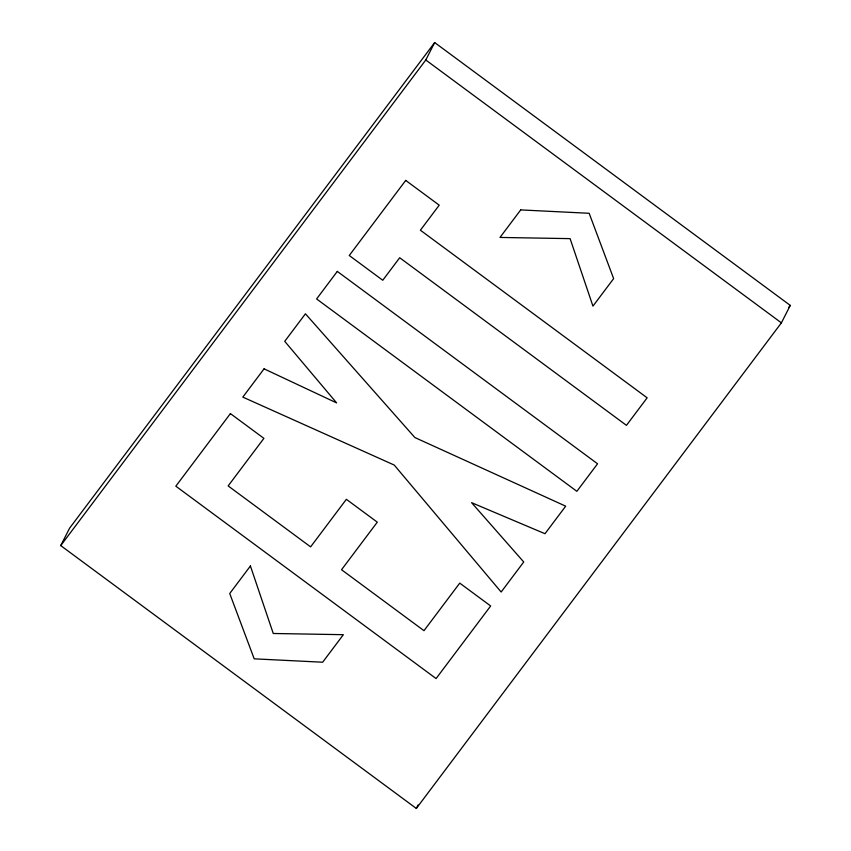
<?xml version="1.0" encoding="UTF-8"?>
<svg xmlns="http://www.w3.org/2000/svg" width="851" height="851" viewBox="0 0 851 851"><rect width="100%" height="100%" fill="white"/><g stroke="black" fill="none" stroke-linecap="round" stroke-linejoin="round"><path stroke-width="1.28" d="M60.729 545.597L69.612 528.152L434.67 42.55L790.271 305.403L781.388 322.848L416.33 808.45L60.729 545.597L425.787 59.995L434.67 42.55M416.33 808.45L418.107 804.961M788.675 307.519L790.271 305.403M425.787 59.995L781.388 322.848M230.408 413.597L175.838 486.187L436.095 678.566L490.665 605.976L459.742 583.116L423.989 630.676L341.538 569.723L377.291 522.163L346.368 499.314L310.615 546.874L228.153 485.921L263.906 438.361L230.408 413.597M264.065 368.834L242.812 397.109L394.226 465.05L501.154 592.019L523.737 561.979L471.582 502.664L544.991 533.715L565.692 506.175L414.894 437.552L305.435 313.806L284.734 341.336L336.624 402.906L264.065 368.834M337.304 271.405L316.604 298.946L576.861 491.314L597.562 463.784L337.304 271.405M405.714 180.412L349.261 255.502L382.759 280.266L399.693 257.736L626.453 425.351L647.154 397.821L420.394 230.206L439.212 205.176L405.714 180.412M250.417 565.989L229.727 593.519L254.204 658.834L322.657 662.216L343.357 634.686L273.256 633.484L250.417 565.989M520.706 209.91L500.005 237.44L570.106 238.631L592.945 306.137L613.635 278.607L589.158 213.282L520.706 209.91"/></g></svg>
